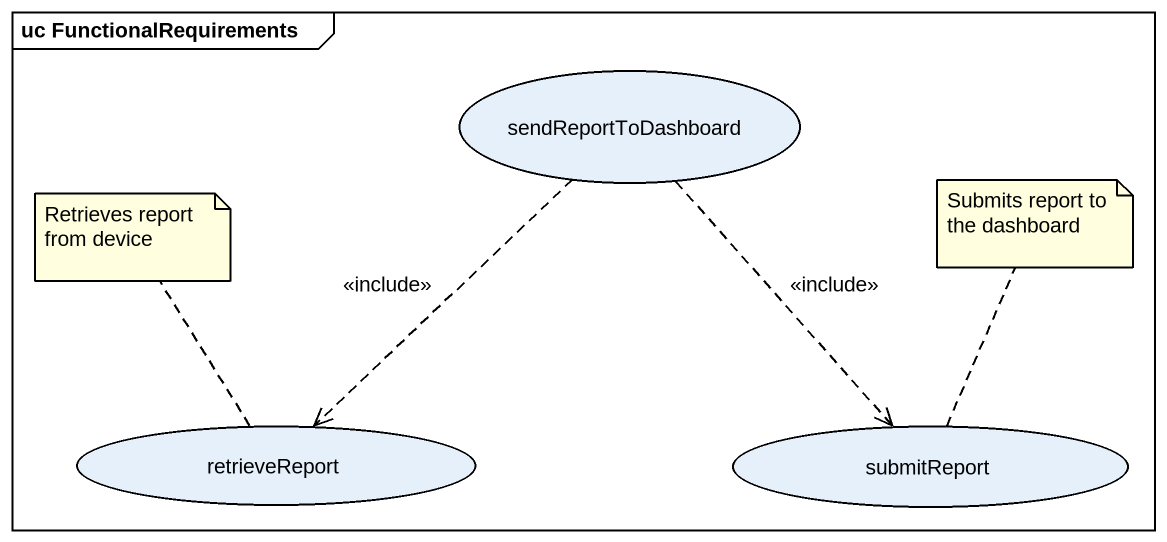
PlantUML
@startuml
mainframe uc FunctionalRequirements
usecase sendReportToDashboard
usecase retrieveReport
usecase submitReport
sendReportToDashboard ..> retrieveReport : <<include>>
sendReportToDashboard ..> submitReport : <<include>>
note top of submitReport : Submits report to the dashboard
note top of retrieveReport : Retrieves report from device
@enduml
